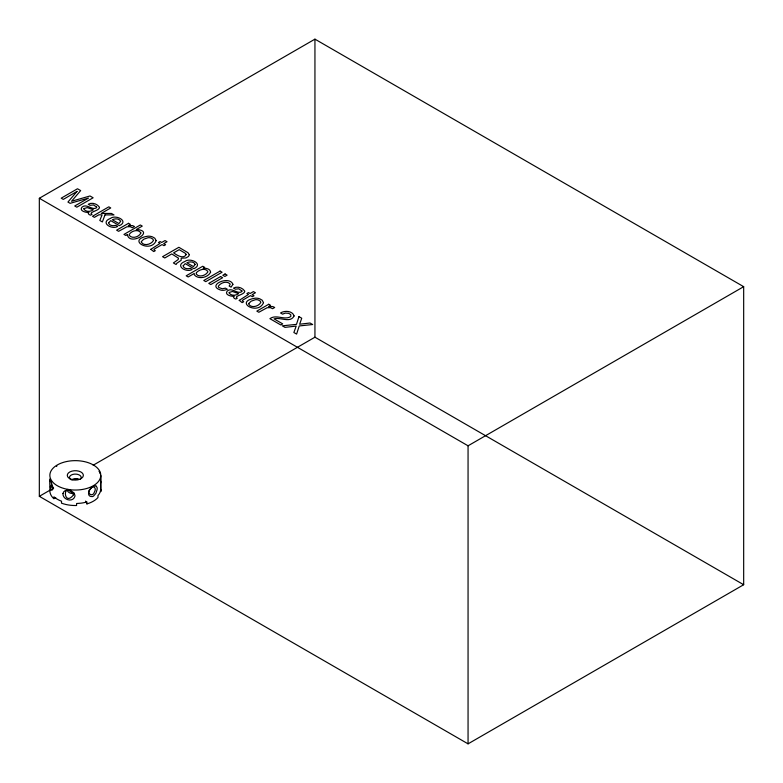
<?xml version="1.0" encoding="UTF-8"?>
<svg xmlns="http://www.w3.org/2000/svg" width="783" height="783" viewBox="0 0 783 783"><rect width="100%" height="100%" fill="white"/><g stroke="black" fill="none" stroke-linecap="round" stroke-linejoin="round"><path stroke-width="1.17" d="M85.621 501.071L86.942 503.909A25.457 14.691 0 0 0 97.973 497.538L97.973 495.551A25.457 14.701 0 0 0 100.165 492.037L100.743 489.571L100.743 491.567L100.772 491.019L100.635 475.692M100.772 481.359L100.694 483.042M100.42 474.077L100.302 472.521L100.195 473.138M53.645 488.093C50.768 490.677 51.521 482.974 51.472 481.163M50.357 486.047L49.897 490.099A25.457 14.691 0 0 0 53.675 498.556L55.74 497.763M90.319 488.984C85.484 492.713 92.795 498.066 94.43 492.008C96.975 488.24 93.334 484.501 90.525 488.758M39.326 198.275L314.942 39.15L743.674 286.676L743.674 584.725L468.058 743.85L39.326 496.324L39.326 198.275L468.058 445.801L743.674 286.676M39.326 496.324L50.944 489.62M93.177 465.229L314.942 337.199L743.674 584.725M71.801 479.548L78.662 479.49M71.214 479.832L78.006 478.785M95.839 485.91C90.339 485.176 84.495 497.088 92.443 496.579A6.284 4.414 -74.2 0 0 93.627 496.001L95.888 493.368L97.102 489.532A5.461 2.31 -70.7 0 0 97.112 487.633L96.152 486.028M98.991 471.327L99.568 471.787M99.911 472.364L100.204 473.177M468.058 445.801L468.058 743.85M314.942 39.15L314.942 337.199M100.772 475.526L100.772 491.019A25.457 14.691 0 0 0 100.674 489.512M86.942 503.909L86.942 501.923A25.457 14.701 0 0 1 80.855 503.185L76.587 503.518L76.587 505.515L75.648 505.524A25.457 14.691 0 0 1 61.514 503.175L61.514 501.189L60.839 500.934A25.457 14.701 0 0 1 53.939 496.814L53.939 498.8M56.484 466.355A6.293 4.414 -74.3 0 1 56.895 466.032M70.539 479.411A5.843 3.377 0 0 1 71.439 474.948A5.843 3.377 0 0 1 79.21 474.948A5.843 3.377 0 0 1 80.111 479.411M71.967 479.539A5.843 3.377 0 0 1 78.672 479.539M74.033 492.977A4.473 3.533 24.9 0 1 67.191 490.364M49.877 480.909C49.427 483.052 50.122 493.897 53.019 489.013A5.452 2.163 72.2 0 0 53.087 487.799L50.053 478.814L49.877 480.909M232.923 284.327L231.073 287.146L229.135 286.02L230.153 284.503L229.869 283.71C226.532 280.666 220.845 282.702 218.486 285.991A3.465 1.997 0 0 0 218.956 287.586L222.362 288.77L225.455 288.144L227.393 289.27L224.76 290.111A5.765 3.328 0 0 1 221.08 290.17C205.606 285.687 229.35 274.892 232.923 284.327M62.953 493.515C62.483 499.671 72.633 502.892 74.806 496.618A5.452 4.453 1.9 0 0 74.914 495.345C74.209 490.285 64.265 487.701 62.953 493.515M150.835 249.317L153.722 251.588L155.298 250.677L153.908 249.777L154.32 249.053L162.081 244.58L163.98 245.676L165.605 244.727L163.706 243.63L167.024 241.722L165.007 240.557L161.689 242.466L160.084 241.536L158.45 242.485L160.055 243.415L150.835 249.317M239.246 300.359L242.143 302.639L243.719 301.729L242.329 300.829L242.74 300.104L250.501 295.622L252.39 296.718L254.025 295.778L252.126 294.682L255.444 292.764L253.428 291.599L250.11 293.517L248.495 292.588L246.87 293.527L248.475 294.457L239.246 300.359M108.651 222.793C109.013 225.778 113.378 226.101 115.708 225.338L117.665 226.473C111.617 229.957 99.686 222.529 110.432 218.428C115.6 214.18 129.391 221.07 119.407 225.661L110.706 220.63L108.651 222.793M183.183 265.829C183.535 268.804 187.9 269.127 190.23 268.363L192.197 269.499C186.139 272.983 174.208 265.554 184.954 261.453C190.122 257.206 203.913 264.096 193.939 268.686L185.228 263.656L183.183 265.829M73.573 494.748C63.413 508.138 61.974 479.607 73.573 494.748M96.642 207.064L96.583 207.72C92.198 210.901 86.502 202.797 81.823 207.319C78.995 211.058 86.287 212.8 88.959 212.379L88.205 213.221L88.978 214.503L90.554 215.188L92.022 214.327C87.725 212.32 99.187 210.774 99.47 207.661L99.363 207.074C97.023 203.717 91.905 202.122 88.234 204.246L90.094 205.322L93.471 204.94L96.642 207.064M241.908 290.924L241.849 291.589C237.464 294.77 231.768 286.656 227.09 291.188C224.251 294.927 231.553 296.669 234.225 296.248L233.471 297.08L234.244 298.372L235.82 299.047L237.288 298.196C232.991 296.189 244.453 294.643 244.736 291.53L244.629 290.943C242.29 287.586 237.171 285.991 233.5 288.115L235.36 289.191L238.737 288.81L241.908 290.924M141.39 241.526L141.322 242.123C143.837 246.606 151.569 244.355 153.478 240.41L152.842 239.099L151.05 238.042A3.846 2.222 0 0 0 147.928 237.758L143.729 239.216L141.39 241.526M248.769 303.52L248.691 304.107C251.206 308.6 258.938 306.349 260.847 302.395L260.22 301.083L258.419 300.036A3.846 2.222 0 0 0 255.297 299.742L251.098 301.21L248.769 303.52M189.32 254.681L188.537 256.452L185.904 257.959L181.196 258.204L181.157 260.318L176.762 263.313L176.106 264.517L173.395 262.951L178.152 259.594L178.475 258.155L171.771 253.937L164.773 257.969L162.57 256.697L178.867 247.291L187.979 252.703L189.32 254.681M140.862 232.942C139.325 236.916 132.082 239.236 129.234 235.282L129.195 234.557C131.182 230.848 138.464 228.714 140.862 232.942M127.335 234.606C129.518 246.665 155.983 230.731 136.359 229.507L142.271 226.091L140.333 224.975L123.968 234.42L125.818 235.477L127.335 234.606M156.14 240.635C150.649 253.956 125.867 239.569 147.928 236.182A6.939 4.003 0 0 1 152.46 236.877L154.799 238.198L156.14 240.635M263.509 302.63C258.028 315.95 233.236 301.553 255.297 298.166A6.939 4.003 0 0 1 259.829 298.861L262.168 300.192L263.509 302.63M83.996 208.581L83.879 209.188C85.915 212.124 90.72 211.899 93.334 209.746L87.197 207.612L83.996 208.581M229.262 292.451L229.145 293.057C231.181 295.994 235.986 295.768 238.6 293.615L232.463 291.482L229.262 292.451M120.611 221.393L118.947 223.556L112.341 219.749C114.847 218.457 119.427 218.251 120.611 221.393M195.133 264.419L193.47 266.582L186.873 262.775C189.369 261.483 193.949 261.277 195.133 264.419M186.217 254.553C183.525 259.584 176.655 255.023 173.611 252.87L179.18 249.66L185.502 253.408L186.217 254.553M294.105 315.931C290.327 323.516 280.236 316.812 274.021 318.867L282.702 323.878L280.813 324.965L269.9 318.671C276.36 313.924 284.601 320.707 290.816 316.489L290.787 314.668L288.702 313.337L285.355 313.083L282.575 314.149L280.549 312.975C284.611 310.322 292.49 310.734 294.105 315.931M210.607 272.171C208.053 277.622 198.344 279.825 194.301 274.804L194.262 273.453L188.194 276.967L186.188 275.812L202.758 266.24L204.706 267.365L203.13 268.275C205.9 268.021 210.373 268.735 210.607 272.171M298.969 316.626L296.493 324.368L282.301 325.826L284.963 327.363L296.18 326.1L293.87 332.511L296.61 334.087L299.233 325.953L312.652 324.524L310.019 323.007L299.654 324.221L301.729 318.221L298.969 316.626M105 214.875L102.367 221.941L99.813 220.473L102.103 214.865L98.893 214.787L94.43 217.361L92.511 216.255L108.817 206.839L110.736 207.955L101.271 213.416L111.44 213.456L113.995 214.934L105 214.875M67.896 489.395L67.573 490.256L67.896 489.395A25.457 14.691 0 0 1 57.325 464.945A25.457 14.691 0 0 1 99.666 471.053A25.457 14.691 0 0 1 70.441 489.767L67.896 489.395M196.445 272.582L196.161 274.011C199.078 277.769 205.655 275.626 207.789 272.053L207.769 271.329C205.019 267.561 199.117 269.744 196.445 272.582M76.998 191.424L67.935 202.063L70.118 203.326L88.518 198.07L74.728 205.988L76.822 207.192L93.128 197.786L89.996 195.975L71.566 201.251L80.659 190.592L77.497 188.762L61.201 198.177L63.306 199.391L76.998 191.424M128.5 223.312L116.618 230.173L118.615 231.318L126.846 226.806L130.213 226.698L132.386 227.736L134.49 226.522L132.572 225.602L128.343 225.592L130.399 224.398L128.5 223.312M220.082 271.084L203.776 280.49L205.782 281.645L222.078 272.23L220.082 271.084M220.6 276.546L208.777 283.377L210.803 284.552L222.636 277.72L220.6 276.546M225.073 273.962L222.812 275.273L224.838 276.438L227.109 275.136L225.073 273.962M268.716 304.264L256.834 311.125L258.83 312.27L267.062 307.758L270.429 307.65L272.601 308.698L274.706 307.474L272.787 306.554L268.559 306.544L270.615 305.36L268.716 304.264M70.499 490.804L70.441 489.767L70.441 490.784M70.715 479.137A8.036 4.639 0 0 0 83.331 475.741A8.036 4.639 0 0 0 71.928 471.131A8.036 4.639 0 0 0 70.715 479.137"/></g></svg>
